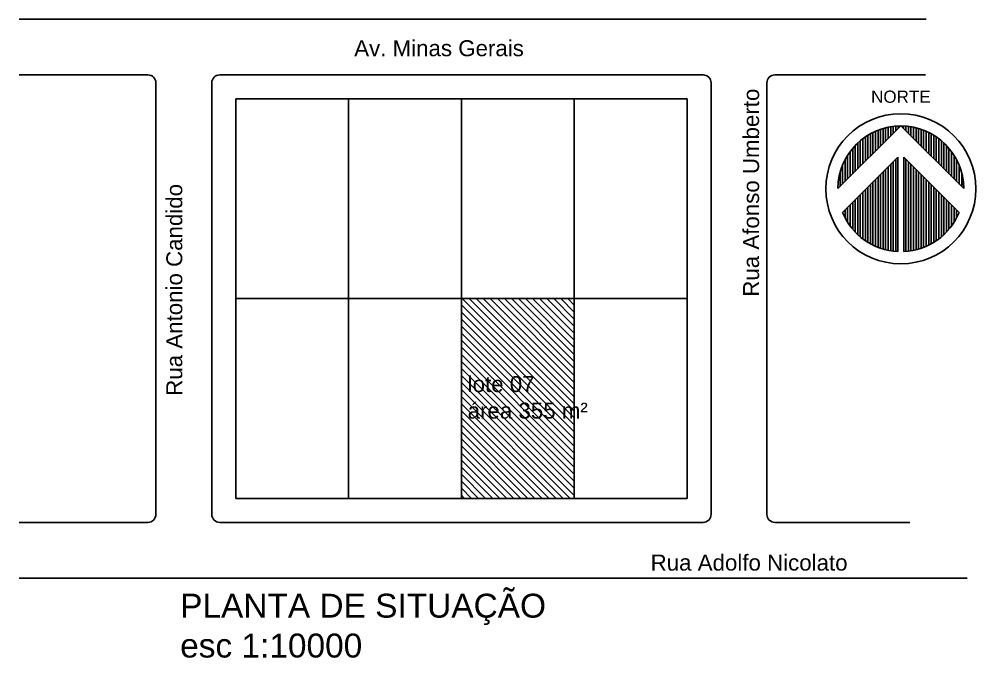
# Model space of a CAD drawing. Header units: inches. Extents: x -3 to 192, y -7 to 80.
# Drawn here: x 71.7 to 191.6, y -7.1 to 73 of the extents above; entities that cross this region are included whole.
import ezdxf
from ezdxf.enums import TextEntityAlignment as Align

# ---------------------------------------------------------------- set-up
doc = ezdxf.new("R2010")
doc.units = ezdxf.units.IN
doc.header["$LTSCALE"] = 0.001
doc.header["$MEASUREMENT"] = 0
for name, color, linetype in [('HACHURA', 251, 'Continuous'), ('PISO', 2, 'Continuous'), ('SIMBOLOS', 1, 'Continuous'), ('TEXTOS E COTAS', 251, 'Continuous')]:
    doc.layers.add(name, color=color, linetype=linetype)
doc.styles.add('1 1000 ANOTAÇÕES', font='arial.ttf', dxfattribs={"height": 2})
doc.styles.add('1 1000 TÍTULOS', font='arial.ttf', dxfattribs={"height": 3})
doc.styles.get("Standard").update_dxf_attribs({"font": 'arial.ttf'})

# ---------------------------------------------------------------- blocks, each defined once
blk = doc.blocks.new('*X8')
at = {"color": 0}
for p, q in [((-39.85, 47.5), (-13.29, 47.5)), ((-36.66, 50), (-15.79, 50)), ((-32.98, 52.5), (-18.29, 52.5)), ((-28.62, 55), (-20.79, 55)), ((-47.37, 40), (-5.79, 40)), ((-45.14, 42.5), (-8.29, 42.5)), ((-42.65, 45), (-10.79, 45)), ((-54.26, 30), (4.21, 30)), ((-52.8, 32.5), (1.71, 32.5)), ((-51.18, 35), (-0.79, 35)), ((-49.37, 37.5), (-3.29, 37.5)), ((-58.69, 20), (14.21, 20)), ((-57.77, 22.5), (11.71, 22.5)), ((-56.74, 25), (9.21, 25)), ((-55.57, 27.5), (6.71, 27.5)), ((-61.19, 10), (24.21, 10)), ((-60.73, 12.5), (21.71, 12.5)), ((-60.16, 15), (19.21, 15)), ((-59.48, 17.5), (16.71, 17.5)), ((-61.8, 5), (29.21, 5)), ((-61.54, 7.5), (26.71, 7.5))]:
    blk.add_line(p, q, dxfattribs=at)
blk = doc.blocks.new('*X9')
at = {"color": 0}
for p, q in [((-61.8, -5), (29.21, -5)), ((-61.54, -7.5), (26.71, -7.5)), ((-61.19, -10), (24.21, -10)), ((-60.73, -12.5), (21.71, -12.5)), ((-60.16, -15), (19.21, -15)), ((-59.48, -17.5), (16.71, -17.5)), ((-58.69, -20), (14.21, -20)), ((-57.77, -22.5), (11.71, -22.5)), ((-56.74, -25), (9.21, -25)), ((-55.57, -27.5), (6.71, -27.5)), ((-54.26, -30), (4.21, -30)), ((-52.8, -32.5), (1.71, -32.5)), ((-51.18, -35), (-0.79, -35)), ((-49.37, -37.5), (-3.29, -37.5)), ((-47.37, -40), (-5.79, -40)), ((-45.14, -42.5), (-8.29, -42.5)), ((-42.65, -45), (-10.79, -45)), ((-39.85, -47.5), (-13.29, -47.5)), ((-36.66, -50), (-15.79, -50)), ((-32.98, -52.5), (-18.29, -52.5)), ((-28.62, -55), (-20.79, -55))]:
    blk.add_line(p, q, dxfattribs=at)
blk = doc.blocks.new('*X10')
at = {"color": 0}
for p, q in [((54.71, -7.5), (61.54, -7.5)), ((57.21, -5), (61.8, -5)), ((59.71, -2.5), (61.95, -2.5)), ((44.71, -17.5), (59.48, -17.5)), ((47.21, -15), (60.16, -15)), ((49.71, -12.5), (60.73, -12.5)), ((52.21, -10), (61.19, -10)), ((34.71, -27.5), (55.57, -27.5)), ((37.21, -25), (56.74, -25)), ((39.71, -22.5), (57.77, -22.5)), ((42.21, -20), (58.69, -20)), ((24.71, -37.5), (49.37, -37.5)), ((27.21, -35), (51.18, -35)), ((29.71, -32.5), (52.8, -32.5)), ((32.21, -30), (54.26, -30)), ((17.21, -45), (42.65, -45)), ((19.71, -42.5), (45.14, -42.5)), ((22.21, -40), (47.37, -40)), ((7.21, -55), (28.62, -55)), ((9.71, -52.5), (32.98, -52.5)), ((12.21, -50), (36.66, -50)), ((14.71, -47.5), (39.85, -47.5)), ((2.21, -60), (15.62, -60)), ((4.71, -57.5), (23.19, -57.5))]:
    blk.add_line(p, q, dxfattribs=at)
blk = doc.blocks.new('*X11')
at = {"color": 0}
for p, q in [((2.21, 60), (15.62, 60)), ((4.71, 57.5), (23.19, 57.5)), ((7.21, 55), (28.62, 55)), ((9.71, 52.5), (32.98, 52.5)), ((12.21, 50), (36.66, 50)), ((14.71, 47.5), (39.85, 47.5)), ((17.21, 45), (42.65, 45)), ((19.71, 42.5), (45.14, 42.5)), ((22.21, 40), (47.37, 40)), ((24.71, 37.5), (49.37, 37.5)), ((27.21, 35), (51.18, 35)), ((29.71, 32.5), (52.8, 32.5)), ((32.21, 30), (54.26, 30)), ((34.71, 27.5), (55.57, 27.5)), ((37.21, 25), (56.74, 25)), ((39.71, 22.5), (57.77, 22.5)), ((42.21, 20), (58.69, 20)), ((44.71, 17.5), (59.48, 17.5)), ((47.21, 15), (60.16, 15)), ((49.71, 12.5), (60.73, 12.5)), ((52.21, 10), (61.19, 10)), ((54.71, 7.5), (61.54, 7.5)), ((57.21, 5), (61.8, 5)), ((59.71, 2.5), (61.95, 2.5)), ((62, 0), (62.21, 0))]:
    blk.add_line(p, q, dxfattribs=at)
blk = doc.blocks.new('NORTH6')
at = {"color": 7}
for p, q in [((-0.1615, 0.3991), (0.2167, 0.0208)), ((0.432, 0), (0.0015, 0.4306)), ((0.2167, 0.0208), (-0.4301, 0.0208)), ((-0.4301, -0.0208), (0.2167, -0.0208)), ((-0.1615, -0.3991), (0.2167, -0.0208)), ((0.432, 0), (0.0015, -0.4306))]:
    blk.add_line(p, q, dxfattribs=at)
blk.add_circle((0, 0), 0.5139, dxfattribs=at)
for start, end in [(112.0353, 177.22654), (0, 89.80554), (182.77346, 247.9647), (270.19446, 0)]:
    blk.add_arc((0, 0), 0.4306, start, end, dxfattribs=at)
at = {"xscale": 0.006944444444444444, "yscale": 0.006944444444444444, "zscale": 0.006944444444444444}
for name in ['*X11', '*X8', '*X9', '*X10']:
    blk.add_blockref(name, (0, 0), dxfattribs=at)
at = {"flags": 8}
blk.add_attdef('LABEL', text='', height=0.0833, rotation=270, dxfattribs=at).set_placement((0.6311, 0), align=Align.MIDDLE)

msp = doc.modelspace()

# ---------------------------------------------------------------- hatches: boundary and pattern name
at = {"layer": 'HACHURA'}
h = msp.add_hatch(dxfattribs=at)
h.set_pattern_fill('ANSI31', color=8, scale=5, angle=90)
h.set_pattern_definition([(135, (-46.7462, -24.9644), (-0.4419417, -0.4419417), [])])
h.paths.add_polyline_path([(127.142, 12.892), (141.292, 12.892), (141.292, 37.941), (133.992, 37.941), (133.092, 37.941), (127.142, 37.941)])

# ---------------------------------------------------------------- linework, layer by layer
at = {"layer": 'PISO'}
for p, q in [((71.692, 72.99), (185.395, 72.99)), ((71.692, 65.99), (87.842, 65.99)), ((96.842, 65.99), (157.442, 65.99)), ((166.442, 65.99), (185.347, 65.99)), ((88.842, 10.892), (88.842, 64.99)), ((95.842, 10.892), (95.842, 64.99)), ((158.442, 10.892), (158.442, 64.99)), ((165.442, 10.892), (165.442, 64.99)), ((98.842, 62.99), (155.442, 62.99)), ((98.842, 12.892), (98.842, 62.99)), ((112.992, 12.892), (112.992, 62.99)), ((127.142, 62.99), (127.142, 37.941)), ((141.292, 62.99), (141.292, 37.941)), ((155.442, 12.892), (155.442, 62.99)), ((98.842, 37.941), (133.992, 37.941)), ((127.142, 37.941), (133.092, 37.941)), ((127.142, 12.892), (127.142, 37.941)), ((133.092, 37.941), (133.992, 37.941)), ((133.992, 37.941), (141.292, 37.941)), ((155.442, 37.941), (141.292, 37.941)), ((141.292, 12.892), (141.292, 37.941)), ((98.842, 12.892), (155.442, 12.892)), ((127.142, 12.892), (141.292, 12.892)), ((71.692, 9.892), (87.842, 9.892)), ((96.842, 9.892), (157.442, 9.892)), ((166.442, 9.892), (183.347, 9.892)), ((190.574, 2.892), (71.705, 2.892))]:
    msp.add_line(p, q, dxfattribs=at)
for centre, start, end in [((87.842, 64.99), 0, 90), ((96.842, 64.99), 90, 180), ((157.442, 64.99), 0, 90), ((166.442, 64.99), 90, 180), ((87.842, 10.892), 270, 0), ((96.842, 10.892), 180, 270), ((157.442, 10.892), 270, 0), ((166.442, 10.892), 180, 270)]:
    msp.add_arc(centre, 1, start, end, dxfattribs=at)

# ---------------------------------------------------------------- block references
at = {"layer": 'SIMBOLOS'}
ref = msp.add_blockref('NORTH6', (182.24, 51.715), dxfattribs=dict(at, xscale=18.30339573112012, yscale=18.30339573112012, zscale=18.30339573112012, rotation=90))
ref.add_attrib('LABEL', 'NORTE', dxfattribs={"layer": '0', "height": 1.5253}).set_placement((182.24, 63.266), align=Align.MIDDLE)

# ---------------------------------------------------------------- texts
at = {"layer": 'TEXTOS E COTAS', "attachment_point": 1}
for s, width, gutter_width, insert, char_height, style in [('Av. Minas Gerais', 28.05337, 10, (113.705, 70.343), 2, '1 1000 ANOTAÇÕES'), ('lote 07\\Párea 355 m²', 14.9408, 1, (127.928, 28.231), 2, '1 1000 ANOTAÇÕES'), ('Rua Adolfo Nicolato', 28.05337, 10, (150.868, 5.843), 2, '1 1000 ANOTAÇÕES'), ('PLANTA DE SITUAÇÃO\\Pesc 1:10000', 48.41797, 10, (91.881, 0.941), 3, '1 1000 TÍTULOS')]:
    msp.add_mtext_dynamic_manual_height_columns(s, width=width, gutter_width=gutter_width, heights=[0], dxfattribs=dict(at, insert=insert, char_height=char_height, style=style))
at = {"layer": 'TEXTOS E COTAS', "char_height": 2, "attachment_point": 1, "rotation": 90, "style": '1 1000 ANOTAÇÕES'}
for s, insert in [('Rua Afonso Umberto', (162.463, 38.184)), ('Rua Antonio Candido', (90.144, 25.763))]:
    msp.add_mtext_dynamic_manual_height_columns(s, width=28.05337, gutter_width=10, heights=[0], dxfattribs=dict(at, insert=insert))

doc.saveas('drawing.dxf')
